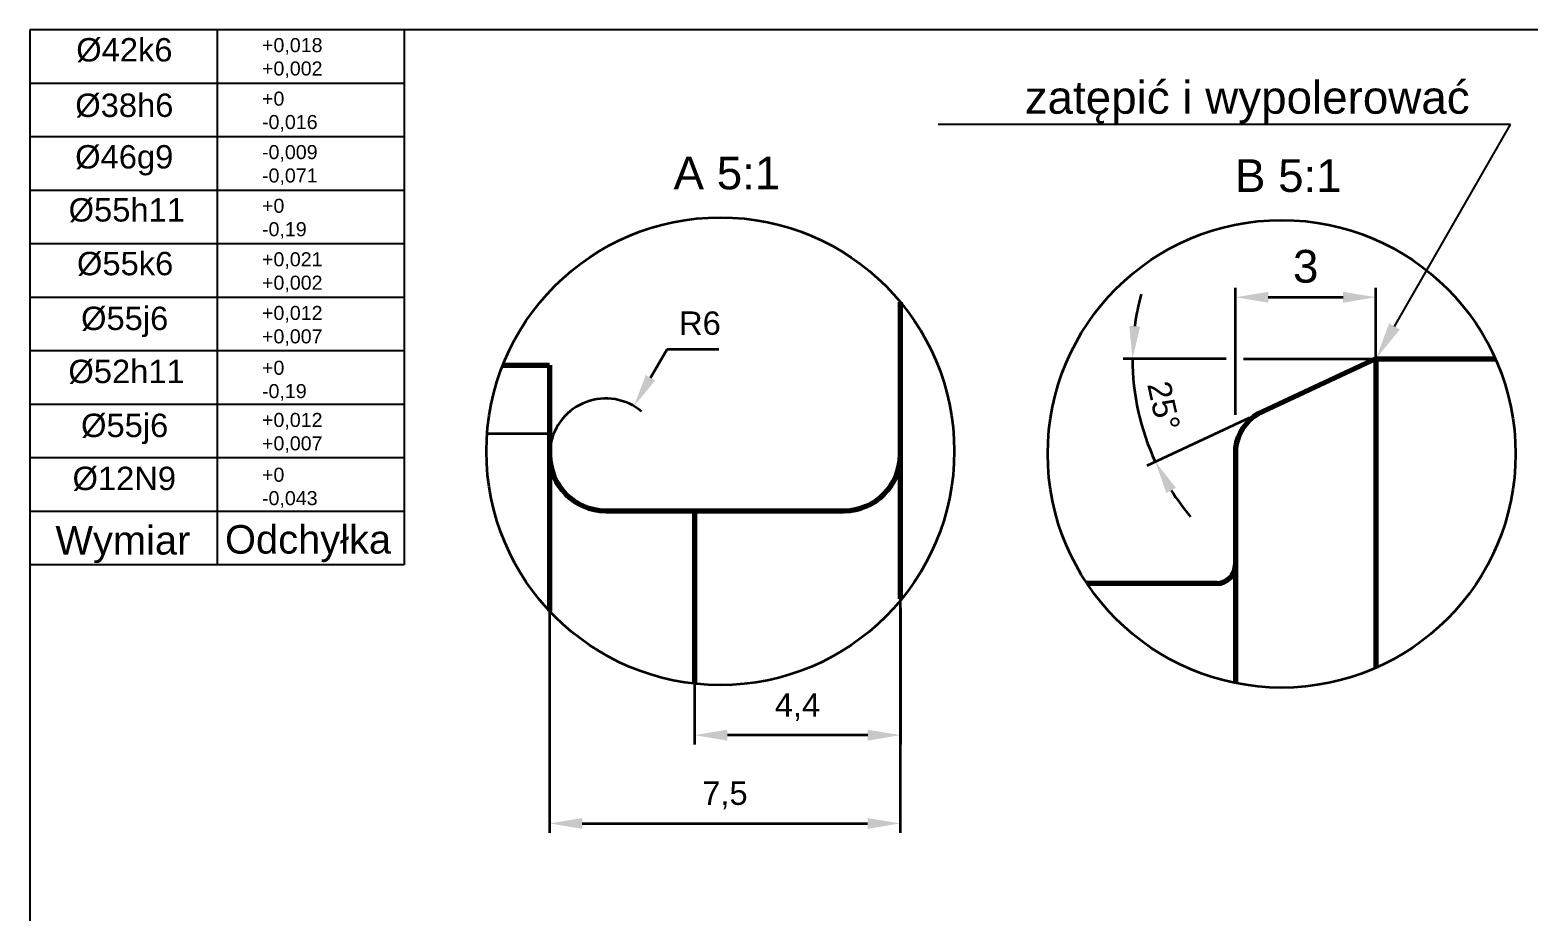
# Model space of a CAD drawing. Header units: millimetres. Extents: x 1335 to 6286, y 608 to 2939.
# Drawn here: x 3463.2 to 3623.3, y 794.6 to 888.8 of the extents above; entities that cross this region are included whole.
import ezdxf
from ezdxf import colors
from ezdxf.entities.mleader import LeaderData, LeaderLine
from ezdxf.enums import TextEntityAlignment as Align
from ezdxf.math import Vec2, Vec3

# ---------------------------------------------------------------- set-up
doc = ezdxf.new("R2010")
doc.units = ezdxf.units.MM
doc.layers.add('01.1 CIĄGŁA CIENKA', color=255, linetype='Continuous', lineweight=35)
doc.layers.add('01.2 CIĄGŁA GRUBA', color=7, linetype='Continuous', lineweight=70)
doc.layers.add('Default', color=7, linetype='Continuous')
doc.styles.add('SEACAD_arial_ttf', font='arial.ttf')
doc.styles.get("Standard").update_dxf_attribs({"font": 'arial.ttf'})
doc.dimstyles.new('AM_ISO', dxfattribs={"dimscale": 100, "dimtxt": 3.5, "dimasz": 3.5, "dimexe": 1, "dimexo": 1, "dimgap": 1.5, "dimtad": 1, "dimdsep": 46, "dimtxsty": 'Standard', "dimcen": 0, "dimclrd": 256, "dimclre": 256, "dimclrt": 2, "dimadec": 0, "dimazin": 2, "dimtp": 0.1, "dimtm": 0.1, "dimtfac": 0.71, "dimtmove": 0, "dimatfit": 3, "dimfxl": 1, "dimlwd": -1, "dimlwe": -1, "dimarcsym": 1})
doc.dimstyles.new('AM_ISO$0', dxfattribs={"dimscale": 100, "dimtxt": 3.5, "dimasz": 3.5, "dimexe": 1, "dimexo": 1, "dimgap": 1.5, "dimtad": 1, "dimdsep": 46, "dimtxsty": 'Standard', "dimcen": 0, "dimclrd": 256, "dimclre": 256, "dimclrt": 2, "dimadec": 0, "dimazin": 2, "dimtp": 0.1, "dimtm": 0.1, "dimtfac": 0.71, "dimtmove": 0, "dimatfit": 3, "dimfxl": 1, "dimlwd": -1, "dimlwe": -1, "dimarcsym": 1})
doc.dimstyles.new('AM_ISO$4', dxfattribs={"dimscale": 100, "dimtxt": 3.5, "dimasz": 3.5, "dimexe": 1, "dimexo": 1, "dimgap": 1.5, "dimtad": 1, "dimtoh": 1, "dimdsep": 46, "dimtxsty": 'Standard', "dimcen": 0, "dimclrd": 256, "dimclre": 256, "dimclrt": 2, "dimadec": 0, "dimazin": 2, "dimtp": 0.1, "dimtm": 0.1, "dimtfac": 0.71, "dimtofl": 0, "dimtmove": 0, "dimatfit": 0, "dimfxl": 1, "dimlwd": -1, "dimlwe": -1, "dimarcsym": 1})

# ---------------------------------------------------------------- blocks, each defined once
blk = doc.blocks.new('*D39')
at = {"layer": '01.1 CIĄGŁA CIENKA', "linetype": 'ByBlock', "transparency": 16777216}
for p, q in [((3534.2, 826.92), (3534.2, 812.37)), ((3556.2, 826.92), (3556.2, 812.37)), ((3552.7, 813.37), (3537.7, 813.37))]:
    blk.add_line(p, q, dxfattribs=at)
at = {"layer": '01.1 CIĄGŁA CIENKA', "transparency": 16777216}
for points in [[(3537.7, 813.95), (3537.7, 812.78), (3534.2, 813.37)], [(3552.7, 813.95), (3552.7, 812.78), (3556.2, 813.37)]]:
    blk.add_solid(points, dxfattribs=at)
at = {"layer": 'Defpoints', "color": 0, "transparency": 16777216}
for p in [(3534.2, 827.92), (3556.2, 827.92), (3534.2, 813.37)]:
    blk.add_point(p, dxfattribs=at)
at = {"layer": '01.1 CIĄGŁA CIENKA', "color": 2, "transparency": 16777216, "insert": (3545.2, 816.37), "char_height": 2.5, "width": 7.5833, "attachment_point": 5}
blk.add_mtext('4,4', dxfattribs=at)
blk = doc.blocks.new('*D40')
at = {"layer": '01.1 CIĄGŁA CIENKA', "linetype": 'ByBlock', "transparency": 16777216}
for p, q in [((3518.7, 844.61), (3518.7, 802.93)), ((3556.18, 841.94), (3556.18, 802.93)), ((3522.2, 803.93), (3552.68, 803.93))]:
    blk.add_line(p, q, dxfattribs=at)
at = {"layer": '01.1 CIĄGŁA CIENKA', "transparency": 16777216}
for points in [[(3522.2, 804.51), (3522.2, 803.35), (3518.7, 803.93)], [(3552.68, 804.51), (3552.68, 803.35), (3556.18, 803.93)]]:
    blk.add_solid(points, dxfattribs=at)
at = {"layer": 'Defpoints', "color": 0, "transparency": 16777216}
for p in [(3518.7, 845.61), (3556.18, 842.94), (3556.18, 803.93)]:
    blk.add_point(p, dxfattribs=at)
at = {"layer": '01.1 CIĄGŁA CIENKA', "color": 2, "transparency": 16777216, "insert": (3537.44, 806.93), "char_height": 2.5, "attachment_point": 5}
blk.add_mtext('7,5', dxfattribs=at)
blk = doc.blocks.new('*D44')
at = {"layer": '01.1 CIĄGŁA CIENKA', "linetype": 'ByBlock', "transparency": 16777216}
for p, q in [((3529.48, 851.57), (3531.26, 854.63)), ((3531.26, 854.63), (3536.79, 854.63))]:
    blk.add_line(p, q, dxfattribs=at)
blk.add_arc((3524.7, 843.36), 6, 50.2408, 170.4507, dxfattribs=at)
at = {"layer": '01.1 CIĄGŁA CIENKA', "transparency": 16777216}
blk.add_solid([(3528.98, 851.87), (3529.98, 851.28), (3527.72, 848.55)], dxfattribs=at)
at = {"layer": 'Defpoints', "color": 0, "transparency": 16777216}
for p in [(3527.72, 848.55), (3524.7, 843.36)]:
    blk.add_point(p, dxfattribs=at)
at = {"layer": '01.1 CIĄGŁA CIENKA', "color": 2, "transparency": 16777216, "insert": (3534.77, 857.4), "char_height": 2.5, "attachment_point": 5}
blk.add_mtext('R6', dxfattribs=at)
blk = doc.blocks.new('*D30')
at = {"layer": '01.1 CIĄGŁA CIENKA', "linetype": 'ByBlock', "transparency": 16777216}
for p, q in [((3591.01, 853.59), (3580, 853.59)), ((3593.51, 847.3), (3582.53, 842.18))]:
    blk.add_line(p, q, dxfattribs=at)
for start, end in [(164.5673, 172.2836), (180, 205), (212.7164, 220.4327)]:
    blk.add_arc((3607.01, 853.59), 26.01, start, end, dxfattribs=at)
at = {"layer": '01.1 CIĄGŁA CIENKA', "transparency": 16777216}
for points in [[(3581.82, 857.05), (3580.65, 857.13), (3581, 853.59)], [(3584.62, 839.26), (3585.64, 839.82), (3583.44, 842.6)]]:
    blk.add_solid(points, dxfattribs=at)
at = {"layer": 'Defpoints', "color": 0, "transparency": 16777216}
for p in [(3592.01, 853.59), (3607.01, 853.59), (3607.01, 853.59), (3581.27, 849.83), (3594.42, 847.72)]:
    blk.add_point(p, dxfattribs=at)
at = {"layer": '01.1 CIĄGŁA CIENKA', "color": 2, "transparency": 16777216, "insert": (3584.33, 848.57), "char_height": 3.5, "attachment_point": 5, "rotation": 282.5}
blk.add_mtext('{\\H0.71429x;25°}', dxfattribs=at)
blk = doc.blocks.new('*D31')
at = {"layer": '01.1 CIĄGŁA CIENKA', "linetype": 'ByBlock', "transparency": 16777216}
for p, q in [((3592.01, 847.6), (3592.01, 861.19)), ((3595.51, 860.19), (3603.51, 860.19)), ((3607.01, 832.51), (3607.01, 861.19))]:
    blk.add_line(p, q, dxfattribs=at)
at = {"layer": '01.1 CIĄGŁA CIENKA', "transparency": 16777216}
for points in [[(3595.51, 860.77), (3595.51, 859.6), (3592.01, 860.19)], [(3603.51, 860.77), (3603.51, 859.6), (3607.01, 860.19)]]:
    blk.add_solid(points, dxfattribs=at)
at = {"layer": 'Defpoints', "color": 0, "transparency": 16777216}
for p in [(3607.01, 860.19), (3592.01, 846.6), (3607.01, 831.51)]:
    blk.add_point(p, dxfattribs=at)
at = {"layer": '01.1 CIĄGŁA CIENKA', "color": 2, "transparency": 16777216, "insert": (3599.51, 866.39), "char_height": 3.5, "attachment_point": 5}
blk.add_mtext('\\P3', dxfattribs=at)

msp = doc.modelspace()

# ---------------------------------------------------------------- linework, layer by layer
at = {"layer": '01.1 CIĄGŁA CIENKA'}
for p, q in [((3592.868, 853.594), (3607.008, 853.594)), ((3512.019, 845.61), (3518.699, 845.61)), ((3592.008, 843.618), (3592.008, 844.1))]:
    msp.add_line(p, q, dxfattribs=at)
for centre in [(3536.947, 843.72), (3596.946, 843.442)]:
    msp.add_circle(centre, 25, dxfattribs=at)
at = {"layer": '01.2 CIĄGŁA GRUBA'}
for p, q in [((3556.199, 827.925), (3556.199, 859.669)), ((3607.008, 853.594), (3594.416, 847.723)), ((3607.008, 853.594), (3619.797, 853.594)), ((3607.008, 853.594), (3607.008, 820.527)), ((3513.704, 852.925), (3518.699, 852.925)), ((3518.699, 852.925), (3518.699, 826.632)), ((3592.008, 844.1), (3592.008, 818.915)), ((3524.699, 837.362), (3550.199, 837.362)), ((3534.199, 837.362), (3534.199, 818.871)), ((3590.008, 829.594), (3576.132, 829.594))]:
    msp.add_line(p, q, dxfattribs=at)
for centre, radius, start, end in [((3596.961, 843.419), 5, 120.59961, 172.17505), ((3524.699, 843.362), 6, 180, 270), ((3550.199, 843.362), 6, 270.00002, 0), ((3590.008, 831.594), 2, 270, 360)]:
    msp.add_arc(centre, radius, start, end, dxfattribs=at)
at = {"layer": 'Default', "color": 7, "linetype": 'Continuous'}
for p, q in [((3863.169, 888.766), (3463.169, 888.766)), ((3463.169, 888.766), (3463.169, 611.766)), ((3483.169, 888.766), (3483.169, 860.166)), ((3503.169, 888.766), (3503.169, 860.166)), ((3503.169, 883.046), (3463.169, 883.046)), ((3503.169, 877.326), (3463.169, 877.326)), ((3503.169, 871.606), (3463.169, 871.606)), ((3483.169, 871.606), (3483.169, 831.566)), ((3503.169, 871.606), (3503.169, 831.566)), ((3503.169, 865.886), (3463.169, 865.886)), ((3503.169, 860.166), (3463.169, 860.166)), ((3503.169, 860.166), (3463.169, 860.166)), ((3503.169, 854.446), (3463.169, 854.446)), ((3503.169, 848.726), (3463.169, 848.726)), ((3503.169, 848.726), (3463.169, 848.726)), ((3503.169, 848.726), (3463.169, 848.726)), ((3503.169, 843.006), (3463.169, 843.006)), ((3503.169, 843.006), (3463.169, 843.006)), ((3503.169, 837.286), (3463.169, 837.286)), ((3503.169, 831.566), (3463.169, 831.566))]:
    msp.add_line(p, q, dxfattribs=at)

# ---------------------------------------------------------------- texts
at = {"layer": '01.1 CIĄGŁA CIENKA', "attachment_point": 1}
for s, width, heights, insert, char_height in [('\\pi4.94633;{\\C2;Ø42k6}', 19.88072, [5.54], (3463.169, 887.896), 2.5), ('+0,018\\P+0,002', 20, [0], (3487.968, 887.896), 1.5), ('+0\\P-0,016', 20, [0], (3487.968, 882.172), 1.5), ('\\pi4.84827;{\\C2;Ø38h6}', 19.88072, [5.54], (3463.164, 881.965), 2.5), ('\\pi4.84486;{\\C2;Ø46g9}', 19.88072, [5.54], (3463.158, 876.453), 2.5), ('-0,009\\P-0,071', 20, [0], (3487.968, 876.457), 1.5), ('A 5:1', 17.03992, [8.092], (3531.947, 875.22), 3.5), ('B 5:1', 17.03992, [8.092], (3591.946, 874.942), 3.5), ('\\pi4.11754;{\\C2;Ø55h11}', 19.88072, [5.54], (3463.184, 870.781), 2.5), ('+0\\P-0,19', 20, [0], (3487.968, 870.717), 1.5), ('\\pi4.94633;{\\C2;Ø55k6}', 19.88072, [5.54], (3463.249, 865.04), 2.5), ('+0,021\\P+0,002', 20, [0], (3487.968, 864.995), 1.5), ('\\pi5.43149;{\\C2;Ø55j6}', 19.88072, [5.54], (3463.201, 859.18), 2.5), ('+0,012\\P+0,007', 20, [0], (3487.968, 859.259), 1.5), ('+0\\P-0,19', 20, [0], (3487.968, 853.4), 1.5), ('\\pi5.43149;{\\C2;Ø55j6}', 19.88072, [5.54], (3463.201, 847.74), 2.5), ('+0,012\\P+0,007', 20, [0], (3487.968, 847.819), 1.5), ('+0\\P-0,043', 20, [0], (3487.968, 841.96), 1.5)]:
    msp.add_mtext_dynamic_manual_height_columns(s, width=width, gutter_width=12.5, heights=heights, dxfattribs=dict(at, insert=insert, char_height=char_height))
at = {"layer": '01.1 CIĄGŁA CIENKA'}
note = msp.add_mtext_dynamic_manual_height_columns('\\pi4.11754;{\\C2;Ø52h11\\P\\pi9.94036;\\H1.00921x; }', width=19.88072, gutter_width=12.5, heights=[5.54, 0], dxfattribs=dict(at, insert=(3463.161, 853.509), char_height=2.5, attachment_point=1))
for column, words in zip(note.columns.linked_columns, ['\\pi9.94036;']):
    column.text = words
note = msp.add_mtext_dynamic_manual_height_columns('\\pi4.55496;{\\C2;Ø12N9\\P\\pi9.94036;\\H1.00921x; }', width=19.88072, gutter_width=12.5, heights=[5.54, 0], dxfattribs=dict(at, insert=(3463.161, 842.069), char_height=2.5, attachment_point=1))
for column, words in zip(note.columns.linked_columns, ['\\pi9.94036;']):
    column.text = words
at = {"layer": 'Default', "color": 7, "linetype": 'Continuous', "style": 'SEACAD_arial_ttf'}
for s, p in [('Wymiar', (3465.887, 835.728)), ('Odchyłka', (3484.015, 835.826))]:
    msp.add_text(s, height=3.048, dxfattribs=at).set_placement(p, align=Align.TOP_LEFT)

# ---------------------------------------------------------------- dimensions: what is measured, and where the dimension line sits
at = {"layer": '01.1 CIĄGŁA CIENKA'}
dim = msp.add_linear_dim(base=(3607.008, 860.185), p1=(3592.008, 846.6), p2=(3607.008, 831.507), text='\\P3', dimstyle='AM_ISO$0', override={"dimscale": 1, "dimtdec": 3}, dxfattribs=at)
dim.commit()
dim.dimension.update_dxf_attribs({"geometry": '*D31', "text_midpoint": (3599.508, 866.39)})
dim = msp.add_angular_dim_2l(base=(3581.275, 849.825), line1=((3607.008, 853.594), (3592.008, 853.594)), line2=((3607.008, 853.594), (3594.416, 847.723)), text='{\\H0.71429x;<>}', dimstyle='AM_ISO', override={"dimscale": 1, "dimtdec": 3}, dxfattribs=at)
dim.commit()
dim.dimension.update_dxf_attribs({"geometry": '*D30', "text_midpoint": (3584.327, 848.566)})
dim = msp.add_radius_dim(center=(3524.699, 843.362), mpoint=(3527.718, 848.548), dimstyle='AM_ISO$4', override={"dimscale": 1, "dimtxt": 2.5, "dimtdec": 3}, dxfattribs=at)
dim.commit()
dim.dimension.update_dxf_attribs({"geometry": '*D44', "text_midpoint": (3534.773, 854.627), "dimtype": 164})
for base, p1, p2, text, picture, middle in [((3556.184, 803.931), (3518.699, 845.61), (3556.184, 842.935), '7,5', '*D40', (3537.442, 803.931)), ((3534.199, 813.368), (3556.199, 827.925), (3534.199, 827.925), '4,4', '*D39', (3545.199, 813.368))]:
    dim = msp.add_linear_dim(base=base, p1=p1, p2=p2, text=text, dimstyle='AM_ISO$0', override={"dimscale": 1, "dimtxt": 2.5, "dimtdec": 3}, dxfattribs=at)
    dim.commit()
    dim.dimension.update_dxf_attribs({"geometry": picture, "text_midpoint": middle, "dimtype": 160})

# ---------------------------------------------------------------- leaders
ml = msp.add_multileader_mtext('Standard', dxfattribs=at)
ml.set_content('zatępić i wypolerować', color=256)
ml.set_leader_properties()
ml.build(insert=Vec2(0, 0))
ml.multileader.update_dxf_attribs({"text_right_attachment_type": 6, "dogleg_length": 0.36})
ctx = ml.context
ctx.base_point, ctx.char_height, ctx.plane_origin = Vec3(3567.617, 880.908), 3.5, Vec3(3775.853, 856.767)
ctx.right_attachment, ctx.text_align_type = 6, 2
notes = []
notes.append((ctx, [(1, (1, 1, 0), (3621.394, 878.644), (-1, 0), 2.36, [(0, [(3607.008, 853.594)], 0, [])])]))
ctx.mtext.insert, ctx.mtext.alignment, ctx.mtext.flow_direction = Vec3(3617.034, 883.31), 3, 5
for ctx, leaders in notes:
    for number, flags, end, landing, length, lines in leaders:
        leader = LeaderData()
        leader.index, (leader.has_last_leader_line, leader.has_dogleg_vector, leader.attachment_direction) = number, flags
        leader.last_leader_point, leader.dogleg_vector, leader.dogleg_length = Vec3(end), Vec3(landing), length
        for number, points, colour, breaks in lines:
            line = LeaderLine()
            line.index, line.vertices, line.color, line.breaks = number, Vec3.list(points), colors.encode_raw_color(colour), breaks
            leader.lines.append(line)
        ctx.leaders.append(leader)

doc.saveas('drawing.dxf')
